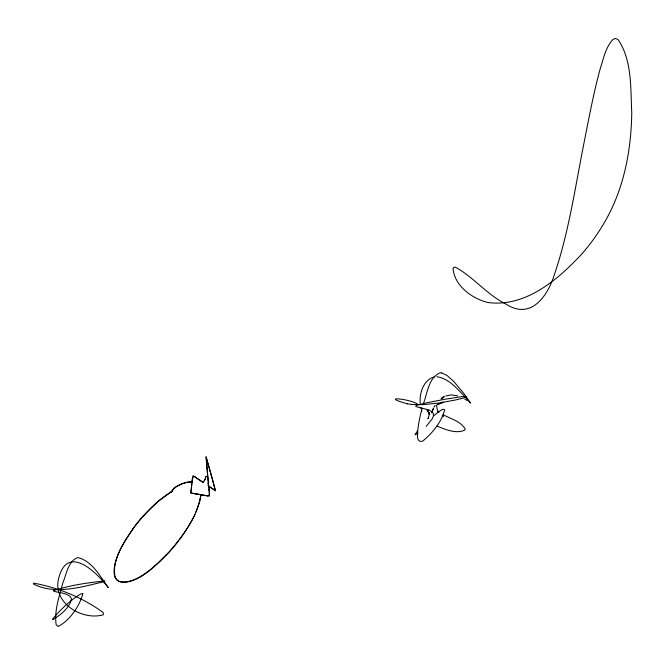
<?xml version="1.0" encoding="UTF-8"?>
<svg xmlns="http://www.w3.org/2000/svg" width="665" height="665" viewBox="0 0 665 665"><rect width="100%" height="100%" fill="white"/><g stroke="black" fill="none" stroke-linecap="round" stroke-linejoin="round"><path stroke-width="1" d="M436.772 405.65L437.013 408.751L438.11 411.469M200.739 495.367L199.55 501.925L195.951 512.067M200.897 495.417C198.103 511.934 189.159 526.597 179.193 539.756M206.009 476.805L206.15 476.14L204.911 479.864L205.527 478.476M432.682 410.222L431.909 412.865L432.499 410.754M421.943 408.593C420.496 414.827 418.875 421.053 418.135 427.42C417.836 431.651 415.068 443.089 422.649 441.203C432.317 433.206 441.693 422.001 444.661 409.831L443.405 409.208L441.319 409.931L433.755 415.658M423.306 403.796C427.445 393.439 428.418 377.903 439.873 372.932A35.07 14.314 70.1 0 1 441.66 372.882M432.408 410.995L433.164 408.975M432.765 409.864L433.381 408.443M205.319 479.008L203.756 481.385M428.285 417.986L427.952 418.684L429.041 415.633L429.141 413.007L429.241 414.187L428.152 411.145L429.191 413.214L426.988 410.072L428.077 410.854M194.945 514.56C186.025 532.532 173.573 548.558 159.043 562.341C152.061 568.384 144.937 574.518 136.583 578.6C130.141 581.875 119.476 585.74 115.178 577.436C111.329 558.534 124.762 541.31 134.737 526.439C145.394 512.765 157.572 499.723 172.734 491.011M433.929 407.304L434.777 405.916L434.519 406.34M171.337 492.083L174.147 487.777C179.675 484.677 185.751 481.618 192.268 481.934M170.905 492.424C175.302 485.6 183.739 481.934 191.678 481.892M132.975 528.85C125.494 539.34 118.661 550.628 115.236 563.155C113.806 569.032 112.543 577.345 118.453 581.218C138.869 585.69 155.818 564.361 169.184 551.967A169.908 160.057 -59.9 0 0 178.461 540.728M204.413 480.67L204.122 481.019M417.529 430.82L414.91 434.802L418.185 433.248M143.823 515.425L157.962 501.526L171.678 491.568M582.374 253.373C558.484 279.225 525.957 307.363 488.226 302.567C472.142 298.793 454.444 285.892 453.04 268.402L453.863 267.347L455.317 267.139C473.571 277.072 486.905 294.603 505.749 303.963C530.969 320.497 547.694 296.174 554.527 274.196C569.423 230.314 575.599 184.13 584.826 138.869C589.381 115.502 593.895 92.094 600.104 69.102C603.463 58.985 605.441 47.539 612.914 39.484L615.457 38.487L617.985 39.451C632.324 60.399 630.478 88.279 631.75 112.643C631.26 151.155 623.612 190.414 603.654 223.797A223.54 211.428 28.9 0 1 582.357 253.365M426.19 426.381L432.35 418.701L433.489 415.758L433.139 412.982L429.607 410.106L416.639 406.797L415.658 406.182L416.165 405.542L426.007 402.924L444.752 399.299L461.369 396.681L466.664 396.614L463.946 397.903L455.483 399.998L439.158 403.015L423.156 404.636L411.386 404.411M441.028 398.934L443.663 396.972M441.51 398.493L444.278 396.648L443.688 397.005M441.419 398.543L441.976 398.135M435.758 405.608L436.398 405.193M437.129 404.653L437.736 404.312M437.504 404.519L440.006 403.414M438.651 403.996L440.43 403.239M441.618 402.774L440.438 403.198L442.89 402.35M445.708 395.999L451.103 394.91L457.562 395.833M441.053 403.007L442.175 402.624M439.507 403.613L438.368 403.979M442.1 402.525L443.53 402.067M434.187 376.897C423.256 380.097 419.307 393.364 420.205 403.638M195.66 493.771L191.744 493.214M436.772 376.731C448.7 378.427 456.98 388.535 464.877 396.731M201.537 494.868L203.307 495.026M407.637 403.913C378.518 395.75 409.407 398.701 417.603 404.071M441.685 372.982L446.971 375.368L453.838 381.585L463.571 393.082L470.512 403.057L465.791 397.77M197.156 493.97L200.074 494.652M205.194 495.35C209.699 497.994 210.182 492.798 208.91 489.648M436.938 426.074C445.425 429.457 456.265 434.27 464.901 430.022L465.209 429.05C460.97 421.319 450.521 418.9 443.081 414.619M208.519 486.032L214.936 490.221A0.881 0.532 62.6 0 0 215.169 489.989L212.384 479.149M464.802 399.125L467.071 400.463M203.049 482.399L193.016 475.625L190.606 492.998L209.525 496.123L206.009 456.423L215.593 490.861L208.07 485.783M203.332 482.516L197.123 478.393M442.242 415.75L443.53 416.756M196.674 478.035C190.049 471.327 192.567 489.033 190.755 492.15A4.522 2.677 -21.3 0 0 191.786 493.181M437.828 411.519L438.809 412.641M438.135 411.643L438.651 412.267M421.926 411.17L420.82 407.47M212.301 478.858L209.699 469.532M209.625 469.257L206.158 457.445L206.624 462.857M208.394 482.624L207.887 478.21M207.862 477.944L207.023 468.409A41.197 38.154 56.3 0 1 206.931 467.528L206.798 464.926M208.66 487.237L208.577 485.018M411.419 404.353A24.131 5.919 4.9 0 1 407.695 403.863M132.884 528.783A161.088 151.761 -62.9 0 1 143.748 515.358M195.56 493.945A19.468 12.037 -31.4 0 1 196.308 494.012M196.341 493.995A19.177 12.735 -37.4 0 1 197.081 494.095M201.163 494.561A20.507 14.372 -41.3 0 1 200.19 494.419M201.586 494.735A23.175 16.966 -48.4 0 1 201.096 494.685M203.158 495.458A22.884 16.642 -48.9 0 1 205.044 495.691M209.508 489.507A25.137 22.419 -73.5 0 1 209.284 487.162M208.062 483.289A38.337 36.193 -61.3 0 1 208.17 485.051M208.311 482.64A43.192 41.837 -46.6 0 1 208.369 483.247M206.516 462.857A47.148 39.227 69.1 0 1 206.69 464.926M82.842 593.803C79.542 606.123 69.634 620.786 58.013 626.513L56.168 624.759C54.056 610.395 59.451 596.123 63 582.374C66.633 573.878 68.013 561.318 77.73 557.561C92.036 560.77 100.365 576.746 108.245 587.586C97.248 572.922 68.453 544.278 59.168 576.63C50.781 601.817 81.537 621.11 103.316 614.784L103.241 612.59C83.158 597.827 58.412 587.669 33.923 583.172L33.25 583.887C54.771 595.316 82.186 586.879 104.596 581.493L104.97 580.927C87.647 582.756 69.9 585.175 53.391 590.711L54.139 591.36C59.567 592.798 65.635 592.897 70.232 596.48L71.504 598.941C69.384 608.292 60.606 614.842 52.826 619.689L52.552 619.107C60.648 609.406 70.066 600.42 80.897 593.845L82.842 593.803"/></g></svg>
